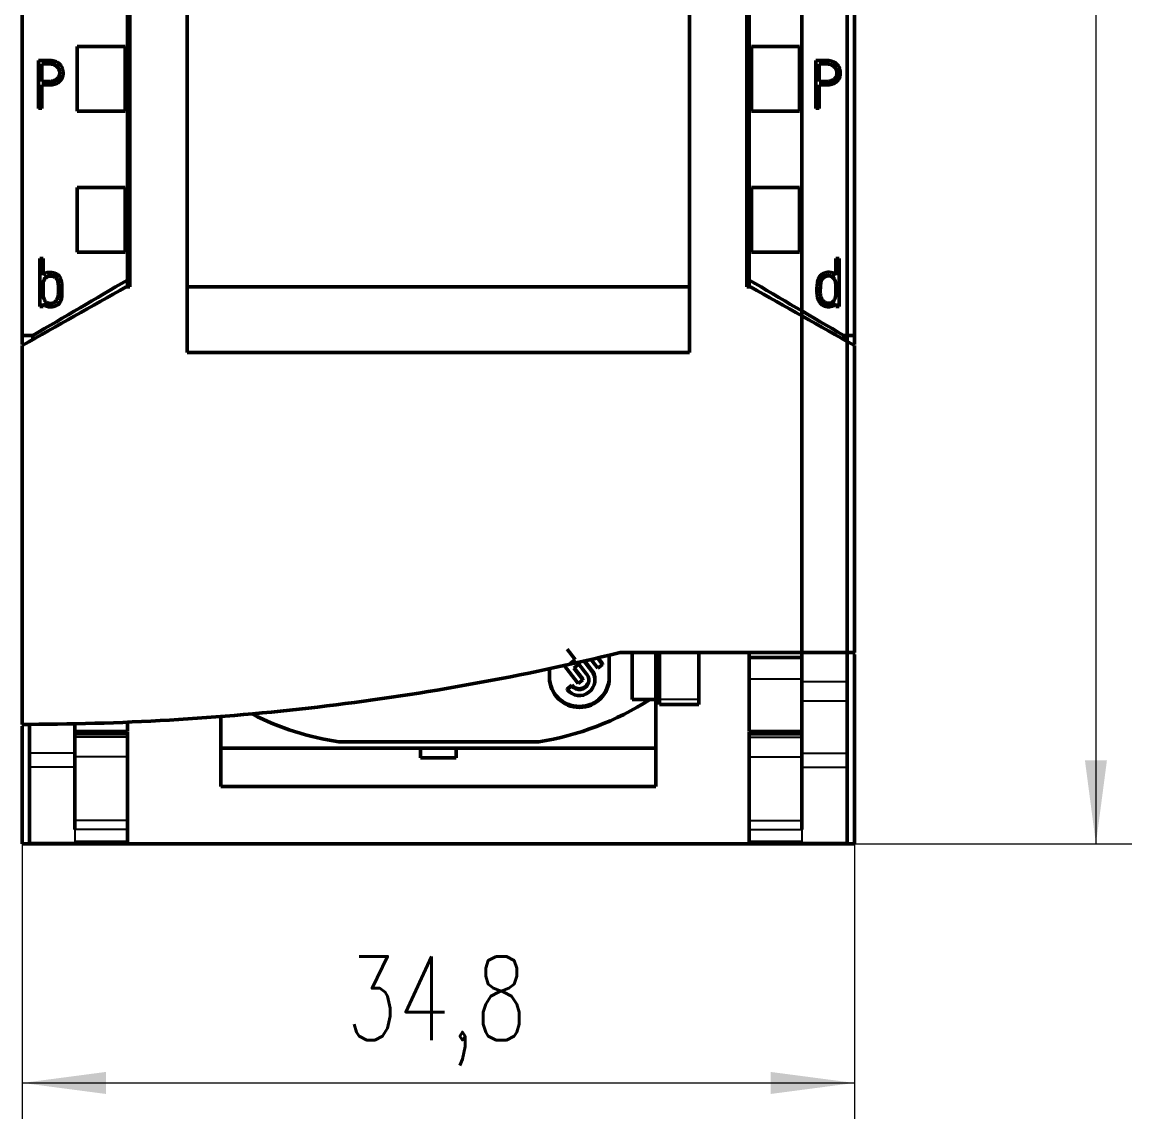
# Model space of a CAD drawing. Header units: millimetres. Extents: x 0 to 594, y 0 to 420.
# Drawn here: x 252.24 to 298.64, y 213.33 to 259.21 of the extents above; entities that cross this region are included whole.
import ezdxf

# ---------------------------------------------------------------- set-up
doc = ezdxf.new("R2010")
doc.units = ezdxf.units.MM
doc.layers.add('1', color=7, linetype='Continuous')
doc.layers.add('106', color=7, linetype='Continuous')
doc.styles.add('latin_extended', font='simplex.shx')
doc.dimstyles.get("Standard").update_dxf_attribs({"dimtxt": 0.18, "dimasz": 0.18, "dimexe": 0.18, "dimexo": 0.0625, "dimgap": 0.09, "dimtad": 0, "dimtih": 1, "dimtoh": 1, "dimdec": 4, "dimzin": 0, "dimdsep": 46, "dimtxsty": 'Standard', "dimcen": 0.09, "dimadec": 0, "dimazin": 0, "dimtfac": 1, "dimtdec": 4, "dimtofl": 0, "dimtmove": 0, "dimatfit": 3, "dimfxl": 1, "dimtolj": 1, "dimtzin": 0, "dimarcsym": 0})

# ---------------------------------------------------------------- blocks, each defined once
blk = doc.blocks.new('_U0')
at = {"layer": '106', "color": 7, "lineweight": 13}
for p, q in [((252.24094, 245.682915), (252.24094, 213.333787)), ((287.04094, 245.682915), (287.04094, 213.333787)), ((252.24094, 214.833787), (287.04094, 214.833787))]:
    blk.add_line(p, q, dxfattribs=at)
at = {"layer": '106', "color": 7, "lineweight": 25}
for points in [[(252.24094, 214.833787), (255.740938, 215.29457), (255.740942, 214.373003)], [(287.04094, 214.833787), (283.540942, 214.373003), (283.540938, 215.29457)]]:
    blk.add_solid(points, dxfattribs=at)
at = {"layer": '106', "color": 7, "linetype": 'Continuous', "lineweight": 18, "insert": (265.793012, 215.562339), "char_height": 3.5, "attachment_point": 7, "line_spacing_factor": 0.963855, "style": 'latin_extended'}
blk.add_mtext('\\W0.7199;34,8', dxfattribs=at)
blk = doc.blocks.new('_U1')
at = {"layer": '106', "color": 7, "lineweight": 13}
for p, q in [((282.04094, 371.833752), (298.64088, 371.833752)), ((297.14088, 371.833752), (297.14088, 224.833752)), ((285.441676, 224.833752), (298.64088, 224.833752))]:
    blk.add_line(p, q, dxfattribs=at)
at = {"layer": '106', "color": 7, "lineweight": 25}
for points in [[(297.14088, 371.833752), (297.601664, 368.333753), (296.680096, 368.33375)], [(297.14088, 224.833752), (296.680096, 228.33375), (297.601664, 228.333753)]]:
    blk.add_solid(points, dxfattribs=at)
at = {"layer": '106', "color": 7, "linetype": 'Continuous', "lineweight": 18, "insert": (296.755327, 295.40941), "char_height": 3.5, "attachment_point": 7, "rotation": 90, "line_spacing_factor": 0.963855, "style": 'latin_extended'}
blk.add_mtext('\\W0.6447;147', dxfattribs=at)

msp = doc.modelspace()

# ---------------------------------------------------------------- linework, layer by layer
at = {"layer": '1', "color": 7, "linetype": 'Continuous', "lineweight": 50}
for p, q in [((252.241, 359.514), (252.241, 246.096)), ((287.041, 359.514), (287.041, 246.096)), ((256.641, 357.234), (256.641, 248.419)), ((282.641, 248.419), (282.641, 357.234)), ((284.841, 292.584), (284.841, 228.629)), ((286.741, 292.584), (286.741, 228.629)), ((254.541, 255.488), (254.541, 258.189)), ((256.541, 258.189), (254.541, 258.189)), ((256.541, 255.488), (256.541, 258.189)), ((282.741, 255.488), (282.741, 258.189)), ((282.741, 258.189), (284.741, 258.189)), ((284.741, 255.488), (284.741, 258.189)), ((252.925, 257.606), (252.925, 255.604)), ((285.425, 257.606), (285.425, 255.604)), ((253.067, 256.729), (253.067, 257.465)), ((253.952, 257.078), (253.952, 257.084)), ((285.567, 256.729), (285.567, 257.465)), ((286.452, 257.078), (286.452, 257.084)), ((253.067, 255.604), (253.067, 256.587)), ((285.567, 255.604), (285.567, 256.587)), ((252.925, 255.604), (253.067, 255.604)), ((252.925, 255.604), (252.925, 255.598)), ((253.067, 255.604), (253.067, 255.598)), ((254.541, 255.484), (254.541, 255.488)), ((256.541, 255.488), (254.541, 255.488)), ((256.541, 255.484), (254.541, 255.484)), ((256.541, 255.484), (256.541, 255.488)), ((282.741, 255.484), (282.741, 255.488)), ((282.741, 255.488), (284.741, 255.488)), ((282.741, 255.484), (284.741, 255.484)), ((284.741, 255.484), (284.741, 255.488)), ((285.425, 255.604), (285.567, 255.604)), ((285.425, 255.604), (285.425, 255.598)), ((285.567, 255.604), (285.567, 255.598)), ((254.541, 249.587), (254.541, 252.287)), ((256.541, 252.287), (254.541, 252.287)), ((256.541, 249.587), (256.541, 252.287)), ((282.741, 249.587), (282.741, 252.287)), ((282.741, 252.287), (284.741, 252.287)), ((284.741, 249.587), (284.741, 252.287)), ((252.974, 247.319), (252.974, 249.319)), ((252.974, 249.319), (253.112, 249.319)), ((253.112, 249.319), (253.112, 248.625)), ((254.541, 249.584), (254.541, 249.587)), ((256.541, 249.587), (254.541, 249.587)), ((256.541, 249.584), (254.541, 249.584)), ((256.541, 249.584), (256.541, 249.587)), ((282.741, 249.584), (282.741, 249.587)), ((282.741, 249.587), (284.741, 249.587)), ((282.741, 249.584), (284.741, 249.584)), ((284.741, 249.584), (284.741, 249.587)), ((286.263, 249.319), (286.263, 248.628)), ((286.404, 249.319), (286.263, 249.319)), ((286.404, 247.319), (286.404, 249.319)), ((256.741, 248.548), (256.641, 248.548)), ((256.641, 248.419), (256.641, 248.133)), ((282.541, 248.548), (282.641, 248.548)), ((282.641, 248.133), (282.641, 248.419)), ((253.903, 247.945), (253.903, 247.951)), ((256.591, 248.133), (256.741, 248.133)), ((280.141, 248.13), (259.141, 248.13)), ((282.541, 248.133), (282.691, 248.133)), ((285.472, 247.997), (285.472, 247.987)), ((253.112, 247.319), (252.974, 247.319)), ((253.112, 247.439), (253.112, 247.319)), ((286.263, 247.439), (286.263, 247.319)), ((286.263, 247.319), (286.404, 247.319)), ((252.241, 246.096), (252.241, 245.726)), ((252.681, 246.096), (252.241, 246.096)), ((252.681, 245.893), (252.681, 246.096)), ((286.601, 246.096), (286.601, 245.893)), ((287.041, 246.096), (286.601, 246.096)), ((287.041, 246.096), (287.041, 245.72)), ((280.141, 245.383), (259.141, 245.383)), ((275.03, 232.974), (275.365, 232.548)), ((275.365, 232.548), (275.15, 232.381)), ((276.052, 232.079), (275.716, 232.505)), ((276.052, 232.118), (275.736, 232.52)), ((276.011, 232.573), (276.317, 232.184)), ((276.514, 232.337), (276.283, 232.63)), ((276.514, 232.376), (276.309, 232.636)), ((276.791, 231.783), (276.791, 232.738)), ((277.241, 232.834), (287.041, 232.834)), ((277.741, 232.834), (277.741, 230.874)), ((278.741, 230.874), (278.741, 232.834)), ((282.641, 232.634), (282.641, 232.834)), ((282.641, 231.735), (282.641, 232.634)), ((282.641, 232.634), (284.841, 232.634)), ((284.841, 231.632), (284.841, 232.834)), ((286.741, 231.632), (286.741, 232.834)), ((287.041, 232.753), (287.041, 224.834)), ((274.291, 232.208), (274.291, 231.783)), ((274.871, 232.331), (275.491, 231.544)), ((275.304, 232.185), (275.519, 232.352)), ((275.688, 231.697), (275.304, 232.185)), ((275.688, 231.736), (275.323, 232.2)), ((275.519, 232.352), (275.855, 231.926)), ((276.317, 232.184), (276.514, 232.337)), ((276.514, 232.376), (276.514, 232.337)), ((275.491, 231.544), (275.688, 231.697)), ((275.688, 231.736), (275.688, 231.697)), ((276.19, 231.683), (276.19, 231.722)), ((282.641, 229.535), (282.641, 231.735)), ((284.841, 230.816), (284.841, 231.632)), ((286.741, 230.816), (286.741, 231.632)), ((275.227, 231.478), (275.03, 231.326)), ((275.227, 231.439), (275.03, 231.287)), ((275.03, 231.326), (275.03, 231.287)), ((275.227, 231.478), (275.227, 231.439)), ((277.741, 230.874), (277.741, 230.874)), ((277.741, 230.874), (278.49, 230.874)), ((277.741, 230.874), (278.741, 230.874)), ((278.49, 230.874), (278.741, 230.874)), ((278.741, 228.834), (278.741, 230.874)), ((278.741, 230.874), (278.741, 230.874)), ((278.891, 230.667), (278.891, 230.884)), ((278.891, 230.667), (280.541, 230.667)), ((280.541, 230.667), (280.541, 230.884)), ((260.541, 228.834), (260.541, 230.198)), ((252.542, 229.834), (252.241, 229.834)), ((252.241, 229.752), (252.241, 224.834)), ((252.541, 229.822), (252.541, 228.629)), ((254.441, 229.883), (254.441, 228.629)), ((256.641, 229.535), (256.641, 229.9)), ((254.441, 229.535), (256.641, 229.535)), ((256.641, 229.505), (254.441, 229.505)), ((256.641, 229.434), (254.441, 229.434)), ((256.641, 229.498), (256.641, 229.505)), ((256.641, 229.434), (256.641, 229.498)), ((256.641, 229.434), (256.641, 229.297)), ((256.641, 229.297), (256.641, 228.472)), ((282.641, 229.535), (284.841, 229.535)), ((282.641, 229.498), (282.641, 229.505)), ((284.841, 229.505), (282.641, 229.505)), ((282.641, 229.434), (282.641, 229.498)), ((282.641, 229.434), (282.641, 229.297)), ((282.641, 229.434), (284.841, 229.434)), ((282.641, 229.297), (282.641, 228.472)), ((260.541, 227.234), (260.541, 228.834)), ((260.541, 228.834), (278.741, 228.834)), ((265.485, 229.101), (273.84, 229.101)), ((268.891, 228.834), (268.891, 228.43)), ((270.391, 228.834), (270.391, 228.43)), ((278.741, 227.234), (278.741, 228.834)), ((252.541, 228.042), (252.541, 228.629)), ((254.441, 228.042), (254.441, 228.629)), ((256.641, 228.472), (256.641, 225.807)), ((268.891, 228.43), (270.391, 228.43)), ((282.641, 228.472), (282.641, 225.807)), ((284.841, 228.042), (284.841, 228.629)), ((286.741, 228.042), (286.741, 228.629)), ((260.541, 227.234), (278.741, 227.234)), ((256.641, 225.807), (256.641, 225.44)), ((282.641, 225.807), (282.641, 225.44)), ((256.641, 225.44), (256.641, 224.91)), ((282.641, 225.44), (282.641, 224.91)), ((254.182, 224.834), (252.241, 224.834)), ((252.541, 224.845), (254.441, 224.845)), ((285.442, 224.834), (254.182, 224.834)), ((254.441, 224.909), (256.641, 224.909)), ((256.641, 224.909), (256.641, 224.91)), ((282.641, 224.909), (282.641, 224.91)), ((282.641, 224.909), (284.841, 224.909)), ((284.841, 224.845), (286.741, 224.845)), ((287.041, 224.834), (285.442, 224.834))]:
    msp.add_line(p, q, dxfattribs=at)
at = {"layer": '1', "color": 7, "linetype": 'Continuous', "lineweight": 25}
for p, q in [((276.052, 232.118), (276.052, 232.079)), ((282.641, 231.735), (284.841, 231.735)), ((284.841, 231.632), (286.741, 231.632)), ((278.891, 230.884), (280.541, 230.884)), ((284.841, 230.816), (286.741, 230.816)), ((256.641, 229.498), (254.441, 229.498)), ((256.641, 229.297), (254.441, 229.297)), ((282.641, 229.498), (284.841, 229.498)), ((282.641, 229.297), (284.841, 229.297)), ((254.441, 228.629), (252.541, 228.629)), ((256.641, 228.472), (254.441, 228.472)), ((282.641, 228.472), (284.841, 228.472)), ((284.841, 228.629), (286.741, 228.629)), ((254.441, 228.042), (252.541, 228.042)), ((284.841, 228.042), (286.741, 228.042)), ((256.641, 225.807), (254.441, 225.807)), ((282.641, 225.807), (284.841, 225.807)), ((254.441, 225.44), (254.441, 224.91)), ((256.641, 225.44), (254.441, 225.44)), ((282.641, 225.44), (284.841, 225.44)), ((284.841, 225.44), (284.841, 224.91)), ((254.441, 224.846), (252.541, 224.846)), ((256.641, 224.91), (254.441, 224.91)), ((282.641, 224.91), (284.841, 224.91)), ((284.841, 224.846), (286.741, 224.846))]:
    msp.add_line(p, q, dxfattribs=at)
at = {"layer": '1', "color": 7, "linetype": 'Continuous', "lineweight": 50}
for centre, major_axis, start_param, end_param in [((275.541, 231.683), (0.649, 0), 3.804818, 6.94641), ((275.541, 231.722), (0.649, 0), 6.283142, 6.94641), ((275.541, 231.822), (1.25, 0), 3.141593, 6.283185), ((275.541, 231.783), (1.25, 0), 3.141593, 6.283185), ((275.541, 231.683), (-0.399, 0), 0.663225, 3.804818), ((275.541, 231.722), (-0.399, 0), 0.663225, 3.092069), ((271.903, 240.978), (12.135, 0), 4.872685, 5.28613), ((267.307, 240.838), (11.977, 0), 4.241192, 4.559632)]:
    msp.add_ellipse(centre, major_axis=major_axis, ratio=0.991445, start_param=start_param, end_param=end_param, dxfattribs=at)
for points, knots in [([(256.741, 357.42), (256.741, 354.376), (256.741, 344.806), (256.741, 330.636), (256.741, 316.069), (256.741, 301.859), (256.741, 287.565), (256.741, 272.079), (256.741, 259.439), (256.741, 251.474), (256.741, 248.133)], [0, 0, 0, 0, 0.083934, 0.263736, 0.389889, 0.484142, 0.653794, 0.78188, 0.908517, 1, 1, 1, 1]), ([(282.541, 248.133), (282.541, 251.474), (282.541, 259.439), (282.541, 272.079), (282.541, 287.565), (282.541, 301.859), (282.541, 316.069), (282.541, 330.636), (282.541, 344.806), (282.541, 354.376), (282.541, 357.42)], [0, 0, 0, 0, 0.091483, 0.21812, 0.346206, 0.515858, 0.610111, 0.736264, 0.916066, 1, 1, 1, 1]), ([(259.141, 354.354), (259.141, 352.331), (259.141, 343.782), (259.141, 330.636), (259.141, 316.069), (259.141, 301.859), (259.141, 287.565), (259.141, 272.079), (259.141, 259.32), (259.141, 250.439), (259.141, 246.181), (259.141, 245.383)], [0, 0, 0, 0, 0.055935, 0.236292, 0.362833, 0.457376, 0.627551, 0.756032, 0.883059, 0.978086, 1, 1, 1, 1]), ([(280.141, 354.354), (280.141, 352.331), (280.141, 343.782), (280.141, 330.636), (280.141, 316.069), (280.141, 301.859), (280.141, 287.565), (280.141, 272.079), (280.141, 259.32), (280.141, 250.439), (280.141, 246.181), (280.141, 245.383)], [0, 0, 0, 0, 0.055935, 0.236292, 0.362833, 0.457376, 0.627551, 0.756032, 0.883059, 0.978086, 1, 1, 1, 1]), ([(253.067, 256.587), (253.118, 256.587), (253.17, 256.588), (253.273, 256.587), (253.325, 256.586), (253.402, 256.588), (253.428, 256.589), (253.467, 256.592), (253.48, 256.593), (253.505, 256.597), (253.518, 256.599), (253.557, 256.606), (253.582, 256.612), (253.631, 256.628), (253.655, 256.637), (253.69, 256.655), (253.701, 256.661), (253.724, 256.674), (253.734, 256.681), (253.766, 256.703), (253.786, 256.72), (253.814, 256.746), (253.824, 256.756), (253.841, 256.775), (253.849, 256.785), (253.872, 256.816), (253.886, 256.838), (253.904, 256.872), (253.909, 256.884), (253.919, 256.908), (253.924, 256.92), (253.936, 256.957), (253.942, 256.982), (253.948, 257.02), (253.949, 257.033), (253.951, 257.059), (253.952, 257.072), (253.951, 257.111), (253.949, 257.137), (253.944, 257.175), (253.941, 257.188), (253.935, 257.213), (253.932, 257.226), (253.921, 257.263), (253.911, 257.287), (253.894, 257.322), (253.888, 257.333), (253.875, 257.356), (253.868, 257.367), (253.846, 257.399), (253.83, 257.419), (253.794, 257.456), (253.775, 257.473), (253.744, 257.497), (253.734, 257.505), (253.712, 257.519), (253.701, 257.526), (253.667, 257.545), (253.643, 257.555), (253.607, 257.568), (253.595, 257.573), (253.57, 257.58), (253.557, 257.583), (253.494, 257.597), (253.443, 257.603), (253.366, 257.607), (253.34, 257.608), (253.288, 257.608), (253.236, 257.608), (253.184, 257.606), (253.132, 257.606), (253.055, 257.605), (252.977, 257.606), (252.925, 257.606)], [0, 0, 0, 0, 0.0625, 0.0625, 0.125, 0.125, 0.15625, 0.15625, 0.171875, 0.171875, 0.1875, 0.1875, 0.21875, 0.21875, 0.25, 0.25, 0.265625, 0.265625, 0.28125, 0.28125, 0.3125, 0.3125, 0.328125, 0.328125, 0.34375, 0.34375, 0.375, 0.375, 0.390625, 0.390625, 0.40625, 0.40625, 0.4375, 0.4375, 0.453125, 0.453125, 0.46875, 0.46875, 0.5, 0.5, 0.515625, 0.515625, 0.53125, 0.53125, 0.5625, 0.5625, 0.578125, 0.578125, 0.59375, 0.59375, 0.625, 0.625, 0.65625, 0.65625, 0.671875, 0.671875, 0.6875, 0.6875, 0.71875, 0.71875, 0.734375, 0.734375, 0.75, 0.75, 0.8125, 0.8125, 0.84375, 0.84375, 0.875, 0.90625, 0.90625, 0.9375, 1, 1, 1, 1]), ([(285.567, 256.587), (285.618, 256.587), (285.67, 256.588), (285.773, 256.587), (285.825, 256.586), (285.902, 256.588), (285.928, 256.589), (285.967, 256.592), (285.98, 256.593), (286.005, 256.597), (286.018, 256.599), (286.057, 256.606), (286.082, 256.612), (286.131, 256.628), (286.155, 256.637), (286.19, 256.655), (286.201, 256.661), (286.224, 256.674), (286.234, 256.681), (286.266, 256.703), (286.286, 256.72), (286.314, 256.746), (286.324, 256.756), (286.341, 256.775), (286.349, 256.785), (286.372, 256.816), (286.386, 256.838), (286.404, 256.872), (286.409, 256.884), (286.419, 256.908), (286.424, 256.92), (286.436, 256.957), (286.442, 256.982), (286.448, 257.02), (286.449, 257.033), (286.451, 257.059), (286.452, 257.072), (286.451, 257.111), (286.449, 257.137), (286.444, 257.175), (286.441, 257.188), (286.435, 257.213), (286.432, 257.226), (286.421, 257.263), (286.411, 257.287), (286.394, 257.322), (286.388, 257.333), (286.375, 257.356), (286.368, 257.367), (286.346, 257.399), (286.33, 257.419), (286.294, 257.456), (286.275, 257.473), (286.244, 257.497), (286.234, 257.505), (286.212, 257.519), (286.201, 257.526), (286.167, 257.545), (286.143, 257.555), (286.107, 257.568), (286.095, 257.573), (286.07, 257.58), (286.057, 257.583), (285.994, 257.597), (285.943, 257.603), (285.866, 257.607), (285.84, 257.608), (285.788, 257.608), (285.736, 257.608), (285.684, 257.606), (285.632, 257.606), (285.555, 257.605), (285.477, 257.606), (285.425, 257.606)], [0, 0, 0, 0, 0.0625, 0.0625, 0.125, 0.125, 0.15625, 0.15625, 0.171875, 0.171875, 0.1875, 0.1875, 0.21875, 0.21875, 0.25, 0.25, 0.265625, 0.265625, 0.28125, 0.28125, 0.3125, 0.3125, 0.328125, 0.328125, 0.34375, 0.34375, 0.375, 0.375, 0.390625, 0.390625, 0.40625, 0.40625, 0.4375, 0.4375, 0.453125, 0.453125, 0.46875, 0.46875, 0.5, 0.5, 0.515625, 0.515625, 0.53125, 0.53125, 0.5625, 0.5625, 0.578125, 0.578125, 0.59375, 0.59375, 0.625, 0.625, 0.65625, 0.65625, 0.671875, 0.671875, 0.6875, 0.6875, 0.71875, 0.71875, 0.734375, 0.734375, 0.75, 0.75, 0.8125, 0.8125, 0.84375, 0.84375, 0.875, 0.90625, 0.90625, 0.9375, 1, 1, 1, 1]), ([(253.067, 257.465), (253.105, 257.465), (253.144, 257.464), (253.202, 257.464), (253.222, 257.464), (253.26, 257.465), (253.28, 257.466), (253.338, 257.467), (253.377, 257.468), (253.434, 257.464), (253.454, 257.462), (253.492, 257.455), (253.511, 257.451), (253.54, 257.442), (253.549, 257.439), (253.568, 257.432), (253.577, 257.428), (253.604, 257.416), (253.622, 257.406), (253.647, 257.39), (253.655, 257.385), (253.671, 257.373), (253.679, 257.366), (253.701, 257.347), (253.715, 257.333), (253.734, 257.31), (253.74, 257.302), (253.751, 257.285), (253.756, 257.277), (253.771, 257.251), (253.78, 257.233), (253.79, 257.205), (253.793, 257.196), (253.799, 257.176), (253.801, 257.167), (253.807, 257.137), (253.809, 257.118), (253.81, 257.088), (253.81, 257.078), (253.809, 257.058), (253.808, 257.048), (253.805, 257.018), (253.8, 256.999), (253.791, 256.971), (253.788, 256.961), (253.78, 256.943), (253.776, 256.934), (253.762, 256.907), (253.751, 256.891), (253.733, 256.867), (253.727, 256.86), (253.713, 256.845), (253.706, 256.838), (253.684, 256.818), (253.668, 256.806), (253.642, 256.79), (253.634, 256.785), (253.616, 256.776), (253.607, 256.772), (253.58, 256.76), (253.561, 256.753), (253.532, 256.745), (253.522, 256.743), (253.503, 256.739), (253.493, 256.737), (253.463, 256.733), (253.443, 256.732), (253.404, 256.729), (253.384, 256.729), (253.344, 256.728), (253.305, 256.728), (253.265, 256.728), (253.225, 256.729), (253.206, 256.729), (253.146, 256.729), (253.106, 256.729), (253.067, 256.729)], [0, 0, 0, 0, 0.0625, 0.0625, 0.09375, 0.09375, 0.125, 0.125, 0.1875, 0.1875, 0.21875, 0.21875, 0.25, 0.25, 0.265625, 0.265625, 0.28125, 0.28125, 0.3125, 0.3125, 0.328125, 0.328125, 0.34375, 0.34375, 0.375, 0.375, 0.390625, 0.390625, 0.40625, 0.40625, 0.4375, 0.4375, 0.453125, 0.453125, 0.46875, 0.46875, 0.5, 0.5, 0.515625, 0.515625, 0.53125, 0.53125, 0.5625, 0.5625, 0.578125, 0.578125, 0.59375, 0.59375, 0.625, 0.625, 0.640625, 0.640625, 0.65625, 0.65625, 0.6875, 0.6875, 0.703125, 0.703125, 0.71875, 0.71875, 0.75, 0.75, 0.765625, 0.765625, 0.78125, 0.78125, 0.8125, 0.8125, 0.84375, 0.84375, 0.875, 0.90625, 0.90625, 0.9375, 0.9375, 1, 1, 1, 1]), ([(253.81, 257.078), (253.81, 257.081), (253.81, 257.084), (253.81, 257.097), (253.809, 257.107), (253.807, 257.127), (253.805, 257.137), (253.8, 257.166), (253.795, 257.185), (253.785, 257.213), (253.781, 257.222), (253.773, 257.24), (253.76, 257.267), (253.743, 257.292), (253.725, 257.315), (253.718, 257.322), (253.704, 257.337), (253.697, 257.344), (253.675, 257.364), (253.659, 257.376), (253.635, 257.392), (253.626, 257.397), (253.609, 257.407), (253.6, 257.411), (253.573, 257.424), (253.555, 257.431), (253.517, 257.443), (253.497, 257.448), (253.458, 257.455), (253.439, 257.457), (253.38, 257.461), (253.341, 257.461), (253.282, 257.46), (253.263, 257.459), (253.223, 257.458), (253.204, 257.458), (253.145, 257.458), (253.106, 257.459), (253.067, 257.458)], [0, 0, 0, 0, 0.009533, 0.009533, 0.040485, 0.040485, 0.071437, 0.071437, 0.133342, 0.133342, 0.164294, 0.164294, 0.195246, 0.25715, 0.25715, 0.288102, 0.288102, 0.319054, 0.319054, 0.380958, 0.380958, 0.41191, 0.41191, 0.442862, 0.442862, 0.504767, 0.504767, 0.566671, 0.566671, 0.628575, 0.628575, 0.752383, 0.752383, 0.814287, 0.814287, 0.876192, 0.876192, 1, 1, 1, 1]), ([(253.952, 257.078), (253.952, 257.053), (253.95, 257.028), (253.944, 256.99), (253.942, 256.978), (253.936, 256.953), (253.932, 256.94), (253.92, 256.903), (253.911, 256.879), (253.887, 256.833), (253.873, 256.811), (253.85, 256.78), (253.842, 256.77), (253.824, 256.75), (253.815, 256.741), (253.787, 256.714), (253.767, 256.698), (253.735, 256.676), (253.724, 256.668), (253.702, 256.655), (253.69, 256.649), (253.656, 256.632), (253.632, 256.622), (253.595, 256.61), (253.582, 256.606), (253.557, 256.6), (253.544, 256.597), (253.481, 256.585), (253.429, 256.582), (253.326, 256.58), (253.274, 256.581), (253.17, 256.581), (253.119, 256.581), (253.067, 256.581)], [0, 0, 0, 0, 0.065202, 0.065202, 0.098588, 0.098588, 0.131973, 0.131973, 0.198745, 0.198745, 0.265516, 0.265516, 0.298902, 0.298902, 0.332287, 0.332287, 0.399059, 0.399059, 0.432444, 0.432444, 0.46583, 0.46583, 0.532601, 0.532601, 0.565987, 0.565987, 0.599372, 0.599372, 0.732915, 0.732915, 0.866457, 0.866457, 1, 1, 1, 1]), ([(285.567, 257.465), (285.605, 257.465), (285.644, 257.464), (285.702, 257.464), (285.722, 257.464), (285.76, 257.465), (285.78, 257.466), (285.838, 257.467), (285.877, 257.468), (285.934, 257.464), (285.954, 257.462), (285.992, 257.455), (286.011, 257.451), (286.04, 257.442), (286.049, 257.439), (286.068, 257.432), (286.077, 257.428), (286.104, 257.416), (286.122, 257.406), (286.147, 257.39), (286.155, 257.385), (286.171, 257.373), (286.179, 257.366), (286.201, 257.347), (286.215, 257.333), (286.234, 257.31), (286.24, 257.302), (286.251, 257.285), (286.256, 257.277), (286.271, 257.251), (286.28, 257.233), (286.29, 257.205), (286.293, 257.196), (286.299, 257.176), (286.301, 257.167), (286.307, 257.137), (286.309, 257.118), (286.31, 257.088), (286.31, 257.078), (286.309, 257.058), (286.308, 257.048), (286.305, 257.018), (286.3, 256.999), (286.291, 256.971), (286.288, 256.961), (286.28, 256.943), (286.276, 256.934), (286.262, 256.907), (286.251, 256.891), (286.233, 256.867), (286.227, 256.86), (286.213, 256.845), (286.206, 256.838), (286.184, 256.818), (286.168, 256.806), (286.142, 256.79), (286.134, 256.785), (286.116, 256.776), (286.107, 256.772), (286.08, 256.76), (286.061, 256.753), (286.032, 256.745), (286.022, 256.743), (286.003, 256.739), (285.993, 256.737), (285.963, 256.733), (285.943, 256.732), (285.904, 256.729), (285.884, 256.729), (285.844, 256.728), (285.805, 256.728), (285.765, 256.728), (285.725, 256.729), (285.706, 256.729), (285.646, 256.729), (285.606, 256.729), (285.567, 256.729)], [0, 0, 0, 0, 0.0625, 0.0625, 0.09375, 0.09375, 0.125, 0.125, 0.1875, 0.1875, 0.21875, 0.21875, 0.25, 0.25, 0.265625, 0.265625, 0.28125, 0.28125, 0.3125, 0.3125, 0.328125, 0.328125, 0.34375, 0.34375, 0.375, 0.375, 0.390625, 0.390625, 0.40625, 0.40625, 0.4375, 0.4375, 0.453125, 0.453125, 0.46875, 0.46875, 0.5, 0.5, 0.515625, 0.515625, 0.53125, 0.53125, 0.5625, 0.5625, 0.578125, 0.578125, 0.59375, 0.59375, 0.625, 0.625, 0.640625, 0.640625, 0.65625, 0.65625, 0.6875, 0.6875, 0.703125, 0.703125, 0.71875, 0.71875, 0.75, 0.75, 0.765625, 0.765625, 0.78125, 0.78125, 0.8125, 0.8125, 0.84375, 0.84375, 0.875, 0.90625, 0.90625, 0.9375, 0.9375, 1, 1, 1, 1]), ([(286.31, 257.078), (286.31, 257.081), (286.31, 257.084), (286.31, 257.097), (286.309, 257.107), (286.307, 257.127), (286.305, 257.137), (286.3, 257.166), (286.295, 257.185), (286.285, 257.213), (286.281, 257.222), (286.273, 257.24), (286.26, 257.267), (286.243, 257.292), (286.225, 257.315), (286.218, 257.322), (286.204, 257.337), (286.197, 257.344), (286.175, 257.364), (286.159, 257.376), (286.135, 257.392), (286.126, 257.397), (286.109, 257.407), (286.1, 257.411), (286.073, 257.424), (286.055, 257.431), (286.017, 257.443), (285.997, 257.448), (285.958, 257.455), (285.939, 257.457), (285.88, 257.461), (285.841, 257.461), (285.782, 257.46), (285.763, 257.459), (285.723, 257.458), (285.704, 257.458), (285.645, 257.458), (285.606, 257.459), (285.567, 257.458)], [0, 0, 0, 0, 0.009533, 0.009533, 0.040485, 0.040485, 0.071437, 0.071437, 0.133342, 0.133342, 0.164294, 0.164294, 0.195246, 0.25715, 0.25715, 0.288102, 0.288102, 0.319054, 0.319054, 0.380958, 0.380958, 0.41191, 0.41191, 0.442862, 0.442862, 0.504767, 0.504767, 0.566671, 0.566671, 0.628575, 0.628575, 0.752383, 0.752383, 0.814287, 0.814287, 0.876192, 0.876192, 1, 1, 1, 1]), ([(286.452, 257.078), (286.452, 257.053), (286.45, 257.028), (286.444, 256.99), (286.442, 256.978), (286.436, 256.953), (286.432, 256.94), (286.42, 256.903), (286.411, 256.879), (286.387, 256.833), (286.373, 256.811), (286.35, 256.78), (286.342, 256.77), (286.324, 256.75), (286.315, 256.741), (286.287, 256.714), (286.267, 256.698), (286.235, 256.676), (286.224, 256.668), (286.202, 256.655), (286.19, 256.649), (286.156, 256.632), (286.132, 256.622), (286.095, 256.61), (286.082, 256.606), (286.057, 256.6), (286.044, 256.597), (285.981, 256.585), (285.929, 256.582), (285.826, 256.58), (285.774, 256.581), (285.67, 256.581), (285.619, 256.581), (285.567, 256.581)], [0, 0, 0, 0, 0.065202, 0.065202, 0.098588, 0.098588, 0.131973, 0.131973, 0.198745, 0.198745, 0.265516, 0.265516, 0.298902, 0.298902, 0.332287, 0.332287, 0.399059, 0.399059, 0.432444, 0.432444, 0.46583, 0.46583, 0.532601, 0.532601, 0.565987, 0.565987, 0.599372, 0.599372, 0.732915, 0.732915, 0.866457, 0.866457, 1, 1, 1, 1]), ([(253.112, 248.625), (253.132, 248.646), (253.152, 248.664), (253.186, 248.688), (253.198, 248.696), (253.216, 248.705), (253.223, 248.708), (253.236, 248.714), (253.242, 248.716), (253.275, 248.727), (253.303, 248.732), (253.344, 248.735), (253.358, 248.736), (253.386, 248.736), (253.4, 248.736), (253.442, 248.735), (253.469, 248.733), (253.511, 248.728), (253.524, 248.726), (253.552, 248.72), (253.566, 248.716), (253.606, 248.704), (253.631, 248.694), (253.669, 248.675), (253.681, 248.668), (253.705, 248.653), (253.716, 248.645), (253.749, 248.619), (253.768, 248.6), (253.794, 248.567), (253.803, 248.555), (253.817, 248.531), (253.831, 248.507), (253.843, 248.482), (253.853, 248.456), (253.858, 248.442), (253.871, 248.402), (253.877, 248.376), (253.888, 248.321), (253.892, 248.293), (253.897, 248.238), (253.899, 248.21), (253.901, 248.154), (253.901, 248.126), (253.902, 248.07), (253.902, 248.042), (253.903, 247.959), (253.903, 247.903), (253.901, 247.819), (253.899, 247.791), (253.895, 247.735), (253.892, 247.708), (253.885, 247.666), (253.882, 247.653), (253.876, 247.625), (253.872, 247.612), (253.859, 247.572), (253.848, 247.546), (253.828, 247.509), (253.821, 247.497), (253.805, 247.473), (253.796, 247.462), (253.769, 247.431), (253.748, 247.412), (253.714, 247.387), (253.702, 247.379), (253.678, 247.365), (253.665, 247.359), (253.64, 247.347), (253.627, 247.342), (253.6, 247.332), (253.587, 247.328), (253.546, 247.317), (253.519, 247.312), (253.464, 247.304), (253.436, 247.303), (253.379, 247.303), (253.351, 247.305), (253.31, 247.313), (253.296, 247.316), (253.269, 247.324), (253.256, 247.329), (253.23, 247.341), (253.218, 247.347), (253.2, 247.358), (253.194, 247.362), (253.182, 247.37), (253.177, 247.374), (253.149, 247.396), (253.13, 247.416), (253.112, 247.439)], [0, 0, 0, 0, 0.03125, 0.03125, 0.046875, 0.046875, 0.054688, 0.054688, 0.0625, 0.0625, 0.09375, 0.09375, 0.109375, 0.109375, 0.125, 0.125, 0.15625, 0.15625, 0.171875, 0.171875, 0.1875, 0.1875, 0.21875, 0.21875, 0.234375, 0.234375, 0.25, 0.25, 0.28125, 0.28125, 0.296875, 0.296875, 0.3125, 0.328125, 0.328125, 0.34375, 0.34375, 0.375, 0.375, 0.40625, 0.40625, 0.4375, 0.4375, 0.46875, 0.46875, 0.5, 0.5, 0.5625, 0.5625, 0.59375, 0.59375, 0.625, 0.625, 0.640625, 0.640625, 0.65625, 0.65625, 0.6875, 0.6875, 0.703125, 0.703125, 0.71875, 0.71875, 0.75, 0.75, 0.765625, 0.765625, 0.78125, 0.78125, 0.796875, 0.796875, 0.8125, 0.8125, 0.84375, 0.84375, 0.875, 0.875, 0.90625, 0.90625, 0.921875, 0.921875, 0.9375, 0.9375, 0.953125, 0.953125, 0.960938, 0.960938, 0.96875, 0.96875, 1, 1, 1, 1]), ([(286.263, 248.628), (286.245, 248.649), (286.225, 248.668), (286.197, 248.689), (286.191, 248.693), (286.179, 248.7), (286.173, 248.703), (286.154, 248.713), (286.142, 248.718), (286.115, 248.726), (286.102, 248.729), (286.075, 248.734), (286.061, 248.737), (286.034, 248.741), (286.02, 248.742), (285.992, 248.744), (285.979, 248.745), (285.938, 248.744), (285.91, 248.742), (285.869, 248.734), (285.855, 248.732), (285.829, 248.725), (285.815, 248.721), (285.789, 248.712), (285.776, 248.707), (285.751, 248.695), (285.739, 248.689), (285.715, 248.675), (285.703, 248.667), (285.68, 248.651), (285.658, 248.634), (285.638, 248.615), (285.619, 248.596), (285.61, 248.585), (285.592, 248.563), (285.584, 248.552), (285.568, 248.53), (285.561, 248.518), (285.547, 248.494), (285.541, 248.481), (285.529, 248.456), (285.524, 248.443), (285.511, 248.403), (285.505, 248.376), (285.498, 248.336), (285.496, 248.322), (285.493, 248.295), (285.492, 248.281), (285.489, 248.254), (285.488, 248.24), (285.485, 248.213), (285.483, 248.199), (285.48, 248.172), (285.479, 248.158), (285.476, 248.131), (285.476, 248.117), (285.474, 248.09), (285.474, 248.076), (285.473, 248.049), (285.473, 248.035), (285.472, 247.994), (285.472, 247.966), (285.474, 247.912), (285.476, 247.884), (285.481, 247.83), (285.484, 247.803), (285.493, 247.748), (285.498, 247.721), (285.518, 247.641), (285.537, 247.589), (285.576, 247.516), (285.591, 247.492), (285.625, 247.449), (285.644, 247.429), (285.675, 247.402), (285.686, 247.394), (285.709, 247.378), (285.72, 247.371), (285.744, 247.357), (285.757, 247.351), (285.782, 247.34), (285.795, 247.335), (285.835, 247.323), (285.862, 247.317), (285.916, 247.31), (285.944, 247.308), (285.985, 247.308), (285.999, 247.309), (286.026, 247.312), (286.04, 247.314), (286.067, 247.319), (286.08, 247.322), (286.107, 247.329), (286.12, 247.334), (286.146, 247.344), (286.158, 247.35), (286.182, 247.364), (286.193, 247.372), (286.215, 247.389), (286.225, 247.398), (286.245, 247.418), (286.254, 247.428), (286.263, 247.439)], [0, 0, 0, 0, 0.03125, 0.03125, 0.039062, 0.039062, 0.046875, 0.046875, 0.0625, 0.0625, 0.078125, 0.078125, 0.09375, 0.09375, 0.109375, 0.109375, 0.125, 0.125, 0.15625, 0.15625, 0.171875, 0.171875, 0.1875, 0.1875, 0.203125, 0.203125, 0.21875, 0.21875, 0.234375, 0.234375, 0.25, 0.265625, 0.265625, 0.28125, 0.28125, 0.296875, 0.296875, 0.3125, 0.3125, 0.328125, 0.328125, 0.34375, 0.34375, 0.375, 0.375, 0.390625, 0.390625, 0.40625, 0.40625, 0.421875, 0.421875, 0.4375, 0.4375, 0.453125, 0.453125, 0.46875, 0.46875, 0.484375, 0.484375, 0.5, 0.5, 0.53125, 0.53125, 0.5625, 0.5625, 0.59375, 0.59375, 0.625, 0.625, 0.6875, 0.6875, 0.71875, 0.71875, 0.75, 0.75, 0.765625, 0.765625, 0.78125, 0.78125, 0.796875, 0.796875, 0.8125, 0.8125, 0.84375, 0.84375, 0.875, 0.875, 0.890625, 0.890625, 0.90625, 0.90625, 0.921875, 0.921875, 0.9375, 0.9375, 0.953125, 0.953125, 0.96875, 0.96875, 0.984375, 0.984375, 1, 1, 1, 1]), ([(253.283, 248.562), (253.297, 248.57), (253.312, 248.576), (253.342, 248.585), (253.357, 248.588), (253.381, 248.591), (253.389, 248.592), (253.405, 248.594), (253.428, 248.595), (253.452, 248.593), (253.483, 248.59), (253.499, 248.587), (253.53, 248.579), (253.545, 248.575), (253.574, 248.563), (253.588, 248.557), (253.616, 248.541), (253.629, 248.533), (253.648, 248.518), (253.654, 248.513), (253.665, 248.502), (253.671, 248.496), (253.686, 248.477), (253.694, 248.464), (253.71, 248.437), (253.716, 248.422), (253.727, 248.392), (253.732, 248.377), (253.739, 248.347), (253.742, 248.331), (253.747, 248.3), (253.749, 248.285), (253.754, 248.237), (253.755, 248.206), (253.759, 248.111), (253.761, 248.048), (253.761, 247.954), (253.761, 247.922), (253.758, 247.859), (253.756, 247.827), (253.75, 247.78), (253.748, 247.765), (253.742, 247.734), (253.739, 247.718), (253.726, 247.673), (253.716, 247.643), (253.695, 247.601), (253.687, 247.587), (253.669, 247.561), (253.659, 247.548), (253.638, 247.525), (253.626, 247.515), (253.601, 247.496), (253.587, 247.487), (253.559, 247.472), (253.545, 247.466), (253.515, 247.456), (253.499, 247.451), (253.468, 247.445), (253.453, 247.443), (253.429, 247.441), (253.421, 247.441), (253.405, 247.441), (253.397, 247.442), (253.374, 247.444), (253.358, 247.446), (253.335, 247.452), (253.327, 247.454), (253.312, 247.46), (253.305, 247.463), (253.284, 247.473), (253.271, 247.481), (253.252, 247.496), (253.245, 247.501), (253.234, 247.512), (253.228, 247.517), (253.212, 247.534), (253.202, 247.547), (253.184, 247.573), (253.176, 247.586), (253.154, 247.628), (253.143, 247.658), (253.131, 247.704), (253.127, 247.719), (253.122, 247.75), (253.12, 247.766), (253.115, 247.812), (253.113, 247.843), (253.112, 247.906), (253.112, 247.937), (253.113, 247.999), (253.113, 248.03), (253.113, 248.093), (253.113, 248.124), (253.112, 248.186), (253.112, 248.217), (253.115, 248.28), (253.118, 248.31), (253.128, 248.356), (253.132, 248.371), (253.143, 248.401), (253.149, 248.415), (253.163, 248.443), (253.17, 248.456), (253.188, 248.482), (253.198, 248.495), (253.219, 248.517), (253.231, 248.528), (253.249, 248.542), (253.256, 248.546), (253.266, 248.553), (253.269, 248.555), (253.276, 248.559), (253.279, 248.561), (253.283, 248.562)], [0, 0, 0, 0, 0.015625, 0.015625, 0.03125, 0.03125, 0.039063, 0.039063, 0.046875, 0.0625, 0.0625, 0.078125, 0.078125, 0.09375, 0.09375, 0.109375, 0.109375, 0.125, 0.125, 0.132813, 0.132813, 0.140625, 0.140625, 0.15625, 0.15625, 0.171875, 0.171875, 0.1875, 0.1875, 0.203125, 0.203125, 0.21875, 0.21875, 0.25, 0.25, 0.3125, 0.3125, 0.34375, 0.34375, 0.375, 0.375, 0.390625, 0.390625, 0.40625, 0.40625, 0.4375, 0.4375, 0.453125, 0.453125, 0.46875, 0.46875, 0.484375, 0.484375, 0.5, 0.5, 0.515625, 0.515625, 0.53125, 0.53125, 0.546875, 0.546875, 0.554688, 0.554688, 0.5625, 0.5625, 0.578125, 0.578125, 0.585938, 0.585938, 0.59375, 0.59375, 0.609375, 0.609375, 0.617188, 0.617188, 0.625, 0.625, 0.640625, 0.640625, 0.65625, 0.65625, 0.6875, 0.6875, 0.703125, 0.703125, 0.71875, 0.71875, 0.75, 0.75, 0.78125, 0.78125, 0.8125, 0.8125, 0.84375, 0.84375, 0.875, 0.875, 0.90625, 0.90625, 0.921875, 0.921875, 0.9375, 0.9375, 0.953125, 0.953125, 0.96875, 0.96875, 0.984375, 0.984375, 0.992188, 0.992188, 0.996094, 0.996094, 1, 1, 1, 1]), ([(253.283, 248.556), (253.269, 248.549), (253.255, 248.54), (253.23, 248.521), (253.219, 248.51), (253.186, 248.475), (253.168, 248.449), (253.147, 248.406), (253.141, 248.391), (253.131, 248.361), (253.127, 248.346), (253.121, 248.315), (253.118, 248.299), (253.115, 248.268), (253.114, 248.252), (253.112, 248.204), (253.112, 248.173), (253.113, 248.11), (253.113, 248.078), (253.113, 248.015), (253.113, 247.984), (253.112, 247.938), (253.112, 247.925), (253.112, 247.911)], [0, 0, 0, 0, 0.067236, 0.067236, 0.134472, 0.134472, 0.268944, 0.268944, 0.33618, 0.33618, 0.403416, 0.403416, 0.470652, 0.470652, 0.537887, 0.537887, 0.672359, 0.672359, 0.806831, 0.806831, 0.941303, 0.941303, 1, 1, 1, 1]), ([(253.761, 247.979), (253.761, 247.982), (253.761, 247.984), (253.761, 248.049), (253.759, 248.112), (253.755, 248.205), (253.754, 248.236), (253.747, 248.298), (253.742, 248.33), (253.731, 248.375), (253.726, 248.39), (253.715, 248.42), (253.708, 248.434), (253.693, 248.461), (253.684, 248.474), (253.663, 248.498), (253.652, 248.509), (253.633, 248.523), (253.627, 248.528), (253.614, 248.536), (253.607, 248.54), (253.586, 248.552), (253.572, 248.558), (253.543, 248.569), (253.528, 248.574), (253.497, 248.581), (253.482, 248.584), (253.45, 248.587), (253.435, 248.588), (253.404, 248.587), (253.388, 248.586), (253.357, 248.582), (253.342, 248.578), (253.319, 248.572), (253.308, 248.568), (253.297, 248.563), (253.29, 248.56), (253.287, 248.558), (253.283, 248.556)], [0, 0, 0, 0, 0.008133, 0.008133, 0.206507, 0.206507, 0.305693, 0.305693, 0.40488, 0.40488, 0.454473, 0.454473, 0.504067, 0.504067, 0.55366, 0.55366, 0.603253, 0.603253, 0.62805, 0.62805, 0.652847, 0.652847, 0.70244, 0.70244, 0.752033, 0.752033, 0.801627, 0.801627, 0.85122, 0.85122, 0.900813, 0.900813, 0.950407, 0.950407, 0.975203, 0.987602, 0.987602, 1, 1, 1, 1]), ([(286.209, 248.449), (286.224, 248.421), (286.236, 248.392), (286.249, 248.347), (286.252, 248.331), (286.257, 248.3), (286.259, 248.284), (286.261, 248.253), (286.262, 248.237), (286.263, 248.206), (286.264, 248.159), (286.263, 248.112), (286.262, 248.018), (286.263, 247.955), (286.263, 247.861), (286.263, 247.83), (286.26, 247.783), (286.259, 247.767), (286.255, 247.737), (286.249, 247.706), (286.241, 247.676), (286.231, 247.646), (286.226, 247.631), (286.213, 247.602), (286.206, 247.588), (286.189, 247.562), (286.18, 247.549), (286.16, 247.525), (286.148, 247.514), (286.13, 247.499), (286.123, 247.495), (286.11, 247.486), (286.104, 247.482), (286.083, 247.471), (286.069, 247.465), (286.046, 247.457), (286.038, 247.455), (286.023, 247.452), (286.015, 247.451), (285.992, 247.448), (285.976, 247.447), (285.945, 247.448), (285.929, 247.45), (285.898, 247.455), (285.883, 247.459), (285.853, 247.468), (285.838, 247.474), (285.81, 247.488), (285.796, 247.495), (285.77, 247.512), (285.757, 247.522), (285.733, 247.542), (285.722, 247.553), (285.702, 247.577), (285.692, 247.589), (285.667, 247.63), (285.655, 247.658), (285.64, 247.703), (285.636, 247.719), (285.629, 247.749), (285.626, 247.764), (285.619, 247.811), (285.616, 247.841), (285.613, 247.904), (285.613, 247.935), (285.613, 247.997), (285.614, 248.028), (285.617, 248.091), (285.618, 248.122), (285.623, 248.184), (285.625, 248.215), (285.631, 248.278), (285.635, 248.308), (285.644, 248.354), (285.648, 248.369), (285.658, 248.399), (285.664, 248.414), (285.679, 248.442), (285.687, 248.455), (285.701, 248.474), (285.706, 248.48), (285.716, 248.492), (285.721, 248.498), (285.738, 248.515), (285.75, 248.525), (285.775, 248.544), (285.788, 248.553), (285.83, 248.576), (285.859, 248.586), (285.898, 248.596), (285.905, 248.597), (285.921, 248.6), (285.929, 248.601), (285.952, 248.603), (285.968, 248.603), (285.992, 248.602), (286, 248.601), (286.015, 248.598), (286.023, 248.596), (286.045, 248.59), (286.06, 248.585), (286.082, 248.574), (286.089, 248.571), (286.102, 248.563), (286.122, 248.55), (286.14, 248.535), (286.157, 248.518), (286.163, 248.512), (286.173, 248.501), (286.178, 248.494), (286.192, 248.476), (286.201, 248.462), (286.209, 248.449)], [0, 0, 0, 0, 0.03125, 0.03125, 0.046875, 0.046875, 0.0625, 0.0625, 0.078125, 0.078125, 0.09375, 0.125, 0.125, 0.1875, 0.1875, 0.21875, 0.21875, 0.234375, 0.234375, 0.25, 0.265625, 0.265625, 0.28125, 0.28125, 0.296875, 0.296875, 0.3125, 0.3125, 0.328125, 0.328125, 0.335938, 0.335938, 0.34375, 0.34375, 0.359375, 0.359375, 0.367188, 0.367188, 0.375, 0.375, 0.390625, 0.390625, 0.40625, 0.40625, 0.421875, 0.421875, 0.4375, 0.4375, 0.453125, 0.453125, 0.46875, 0.46875, 0.484375, 0.484375, 0.5, 0.5, 0.53125, 0.53125, 0.546875, 0.546875, 0.5625, 0.5625, 0.59375, 0.59375, 0.625, 0.625, 0.65625, 0.65625, 0.6875, 0.6875, 0.71875, 0.71875, 0.75, 0.75, 0.765625, 0.765625, 0.78125, 0.78125, 0.796875, 0.796875, 0.804688, 0.804688, 0.8125, 0.8125, 0.828125, 0.828125, 0.84375, 0.84375, 0.875, 0.875, 0.882813, 0.882813, 0.890625, 0.890625, 0.90625, 0.90625, 0.914063, 0.914063, 0.921875, 0.921875, 0.9375, 0.9375, 0.945313, 0.945313, 0.953125, 0.96875, 0.96875, 0.976563, 0.976563, 0.984375, 0.984375, 1, 1, 1, 1]), ([(286.209, 248.442), (286.193, 248.47), (286.174, 248.495), (286.146, 248.523), (286.14, 248.528), (286.128, 248.538), (286.122, 248.543), (286.103, 248.557), (286.089, 248.565), (286.068, 248.575), (286.06, 248.578), (286.045, 248.583), (286.038, 248.586), (286.015, 248.592), (286, 248.595), (285.976, 248.597), (285.968, 248.597), (285.952, 248.597), (285.944, 248.596), (285.921, 248.594), (285.905, 248.591), (285.875, 248.584), (285.859, 248.579), (285.83, 248.568), (285.816, 248.562), (285.795, 248.55), (285.788, 248.546), (285.775, 248.538), (285.768, 248.533), (285.749, 248.519), (285.726, 248.498), (285.705, 248.474), (285.691, 248.455), (285.687, 248.449), (285.679, 248.435), (285.675, 248.428), (285.664, 248.407), (285.658, 248.393), (285.648, 248.363), (285.644, 248.348), (285.635, 248.301), (285.631, 248.27), (285.625, 248.208), (285.62, 248.146), (285.616, 248.083), (285.614, 248.02), (285.613, 247.989), (285.613, 247.955), (285.613, 247.952), (285.613, 247.949)], [0, 0, 0, 0, 0.082662, 0.082662, 0.103327, 0.103327, 0.123993, 0.123993, 0.165323, 0.165323, 0.185989, 0.185989, 0.206654, 0.206654, 0.247985, 0.247985, 0.268651, 0.268651, 0.289316, 0.289316, 0.330647, 0.330647, 0.371978, 0.371978, 0.413309, 0.413309, 0.433974, 0.433974, 0.454639, 0.454639, 0.49597, 0.537301, 0.537301, 0.557967, 0.557967, 0.578632, 0.578632, 0.619963, 0.619963, 0.661294, 0.661294, 0.743955, 0.743955, 0.826617, 0.909279, 0.909279, 0.99194, 0.99194, 1, 1, 1, 1]), ([(286.264, 248.159), (286.264, 248.162), (286.264, 248.182), (286.263, 248.201), (286.262, 248.232), (286.261, 248.248), (286.258, 248.294), (286.253, 248.325), (286.241, 248.37), (286.236, 248.385), (286.227, 248.407), (286.223, 248.414), (286.216, 248.429), (286.213, 248.435), (286.209, 248.442)], [0, 0, 0, 0, 0.036299, 0.196916, 0.196916, 0.357533, 0.357533, 0.678766, 0.678766, 0.839383, 0.839383, 0.919692, 0.919692, 1, 1, 1, 1]), ([(253.112, 247.433), (253.129, 247.41), (253.149, 247.39), (253.182, 247.364), (253.193, 247.356), (253.217, 247.341), (253.23, 247.335), (253.255, 247.323), (253.268, 247.318), (253.295, 247.31), (253.309, 247.307), (253.35, 247.299), (253.378, 247.297), (253.434, 247.296), (253.462, 247.298), (253.518, 247.305), (253.545, 247.31), (253.585, 247.321), (253.598, 247.325), (253.625, 247.334), (253.638, 247.34), (253.676, 247.357), (253.7, 247.371), (253.734, 247.396), (253.745, 247.404), (253.766, 247.423), (253.776, 247.433), (253.804, 247.465), (253.82, 247.488), (253.84, 247.525), (253.846, 247.537), (253.857, 247.563), (253.862, 247.576), (253.876, 247.616), (253.882, 247.643), (253.889, 247.684), (253.891, 247.698), (253.895, 247.726), (253.896, 247.74), (253.899, 247.782), (253.9, 247.809), (253.901, 247.839), (253.901, 247.84), (253.901, 247.842)], [0, 0, 0, 0, 0.071147, 0.071147, 0.10672, 0.10672, 0.142293, 0.142293, 0.177866, 0.177866, 0.21344, 0.21344, 0.284586, 0.284586, 0.355733, 0.355733, 0.426879, 0.426879, 0.462452, 0.462452, 0.498026, 0.498026, 0.569172, 0.569172, 0.604745, 0.604745, 0.640319, 0.640319, 0.711465, 0.711465, 0.747039, 0.747039, 0.782612, 0.782612, 0.853758, 0.853758, 0.889332, 0.889332, 0.924905, 0.924905, 0.996051, 0.996051, 1, 1, 1, 1]), ([(286.263, 247.433), (286.245, 247.411), (286.226, 247.391), (286.198, 247.369), (286.193, 247.365), (286.181, 247.357), (286.175, 247.353), (286.157, 247.343), (286.145, 247.337), (286.119, 247.327), (286.106, 247.323), (286.079, 247.316), (286.065, 247.312), (286.038, 247.307), (286.024, 247.305), (285.997, 247.303), (285.983, 247.302), (285.955, 247.302), (285.942, 247.302), (285.914, 247.304), (285.9, 247.306), (285.859, 247.311), (285.832, 247.317), (285.793, 247.33), (285.78, 247.335), (285.755, 247.346), (285.742, 247.352), (285.706, 247.373), (285.683, 247.389), (285.652, 247.416), (285.642, 247.425), (285.623, 247.446), (285.614, 247.456), (285.589, 247.49), (285.574, 247.513), (285.555, 247.55), (285.549, 247.562), (285.537, 247.588), (285.532, 247.601), (285.518, 247.64), (285.51, 247.666), (285.497, 247.72), (285.492, 247.747), (285.483, 247.802), (285.48, 247.829), (285.475, 247.884), (285.474, 247.912), (285.473, 247.955), (285.472, 247.97), (285.472, 247.986)], [0, 0, 0, 0, 0.064224, 0.064224, 0.08028, 0.08028, 0.096336, 0.096336, 0.128448, 0.128448, 0.16056, 0.16056, 0.192672, 0.192672, 0.224784, 0.224784, 0.256896, 0.256896, 0.289008, 0.289008, 0.32112, 0.32112, 0.385344, 0.385344, 0.417456, 0.417456, 0.449568, 0.449568, 0.513792, 0.513792, 0.545904, 0.545904, 0.578016, 0.578016, 0.64224, 0.64224, 0.674352, 0.674352, 0.706464, 0.706464, 0.770688, 0.770688, 0.834912, 0.834912, 0.899136, 0.899136, 0.96336, 0.96336, 1, 1, 1, 1]), ([(252.241, 245.683), (252.241, 244.174), (252.241, 240.924), (252.241, 235.642), (252.241, 231.867), (252.241, 229.834)], [0, 0, 0, 0, 0.285532, 0.615204, 1, 1, 1, 1]), ([(287.041, 245.683), (287.041, 244.174), (287.041, 240.924), (287.041, 236.641), (287.041, 233.867), (287.041, 232.834)], [0, 0, 0, 0, 0.352188, 0.75882, 1, 1, 1, 1]), ([(252.542, 229.834), (254.63, 229.84), (256.71, 229.908), (260.856, 230.165), (262.922, 230.354), (267.038, 230.854), (269.089, 231.165), (273.176, 231.908), (275.212, 232.34), (277.241, 232.834)], [0, 0, 0, 0, 0.25, 0.25, 0.5, 0.5, 0.75, 0.75, 1, 1, 1, 1]), ([(278.891, 232.862), (278.891, 232.82), (278.891, 232.237), (278.891, 231.571), (278.891, 230.884)], [0, 0, 0, 0, 0.072727, 1, 1, 1, 1]), ([(280.541, 232.862), (280.541, 232.82), (280.541, 232.237), (280.541, 231.571), (280.541, 230.884)], [0, 0, 0, 0, 0.072727, 1, 1, 1, 1]), ([(254.441, 225.44), (254.441, 225.674), (254.441, 226.352), (254.441, 227.372), (254.441, 228.042)], [0, 0, 0, 0, 0.445928, 1, 1, 1, 1]), ([(284.841, 225.44), (284.841, 225.674), (284.841, 226.352), (284.841, 227.372), (284.841, 228.042)], [0, 0, 0, 0, 0.445928, 1, 1, 1, 1])]:
    msp.add_open_spline(points, degree=3, knots=knots, dxfattribs=at)
for points in [[(252.681, 246.096), (254.001, 246.87), (255.321, 247.644), (256.641, 248.419)], [(282.641, 248.419), (283.961, 247.644), (285.281, 246.87), (286.601, 246.096)], [(256.591, 248.133), (255.141, 247.317), (253.691, 246.5), (252.241, 245.683)], [(287.041, 245.683), (285.591, 246.5), (284.141, 247.317), (282.691, 248.133)], [(252.541, 224.846), (252.541, 224.886), (252.541, 225.177), (252.541, 226.242), (252.541, 227.372), (252.541, 228.042)], [(286.741, 224.846), (286.741, 224.886), (286.741, 225.177), (286.741, 226.242), (286.741, 227.372), (286.741, 228.042)], [(254.441, 224.846), (254.441, 224.858), (254.441, 224.879), (254.441, 224.91)], [(284.841, 224.846), (284.841, 224.858), (284.841, 224.879), (284.841, 224.91)]]:
    msp.add_open_spline(points, degree=3, dxfattribs=at)
at = {"layer": '1', "color": 7, "linetype": 'Continuous', "lineweight": 25}
msp.add_open_spline([(284.841, 232.743), (284.841, 232.765), (284.841, 232.789), (284.841, 232.815)], degree=3, dxfattribs=at)

# ---------------------------------------------------------------- dimensions: what is measured, and where the dimension line sits
at = {"layer": '106', "color": 7, "linetype": 'Continuous', "lineweight": 18}
dim = msp.add_linear_dim(base=(297.141, 224.834), p1=(282.041, 371.834), p2=(269.812, 224.834), angle=90, dimstyle='Standard', override={"dimtxt": 3.5, "dimasz": 3.5, "dimexe": 1.5, "dimexo": 0, "dimgap": 1.75, "dimtad": 1, "dimtih": 0, "dimtoh": 0, "dimdec": 1, "dimlfac": 1, "dimzin": 8, "dimdsep": 44, "dimlunit": 2, "dimtxsty": 'latin_extended', "dimsah": 1, "dimse1": 0, "dimse2": 0, "dimsd1": 0, "dimsd2": 0, "dimclrd": 7, "dimclre": 7, "dimclrt": 7, "dimtol": 0, "dimtm": -0.2, "dimtfac": 0.714286, "dimtdec": 2, "dimtofl": 1, "dimtmove": 0, "dimtzin": 8, "dimlwd": 13, "dimlwe": 13}, dxfattribs=at)
dim.commit()
dim.dimension.update_dxf_attribs({"geometry": '_U1', "text_midpoint": (297.141, 298.334), "dimtype": 160})
dim = msp.add_linear_dim(base=(287.041, 214.834), p1=(252.241, 245.683), p2=(287.041, 245.683), dimstyle='Standard', override={"dimtxt": 3.5, "dimasz": 3.5, "dimexe": 1.5, "dimexo": 0, "dimgap": 1.75, "dimtad": 1, "dimtih": 1, "dimtoh": 0, "dimdec": 1, "dimlfac": 1, "dimzin": 8, "dimdsep": 44, "dimlunit": 2, "dimtxsty": 'latin_extended', "dimsah": 1, "dimse1": 0, "dimse2": 0, "dimsd1": 0, "dimsd2": 0, "dimclrd": 7, "dimclre": 7, "dimclrt": 7, "dimtol": 0, "dimtm": -0.2, "dimtfac": 0.714286, "dimtdec": 2, "dimtofl": 1, "dimtmove": 0, "dimtzin": 8, "dimlwd": 13, "dimlwe": 13}, dxfattribs=at)
dim.commit()
dim.dimension.update_dxf_attribs({"geometry": '_U0', "text_midpoint": (269.641, 214.834), "dimtype": 160})

doc.saveas('drawing.dxf')
